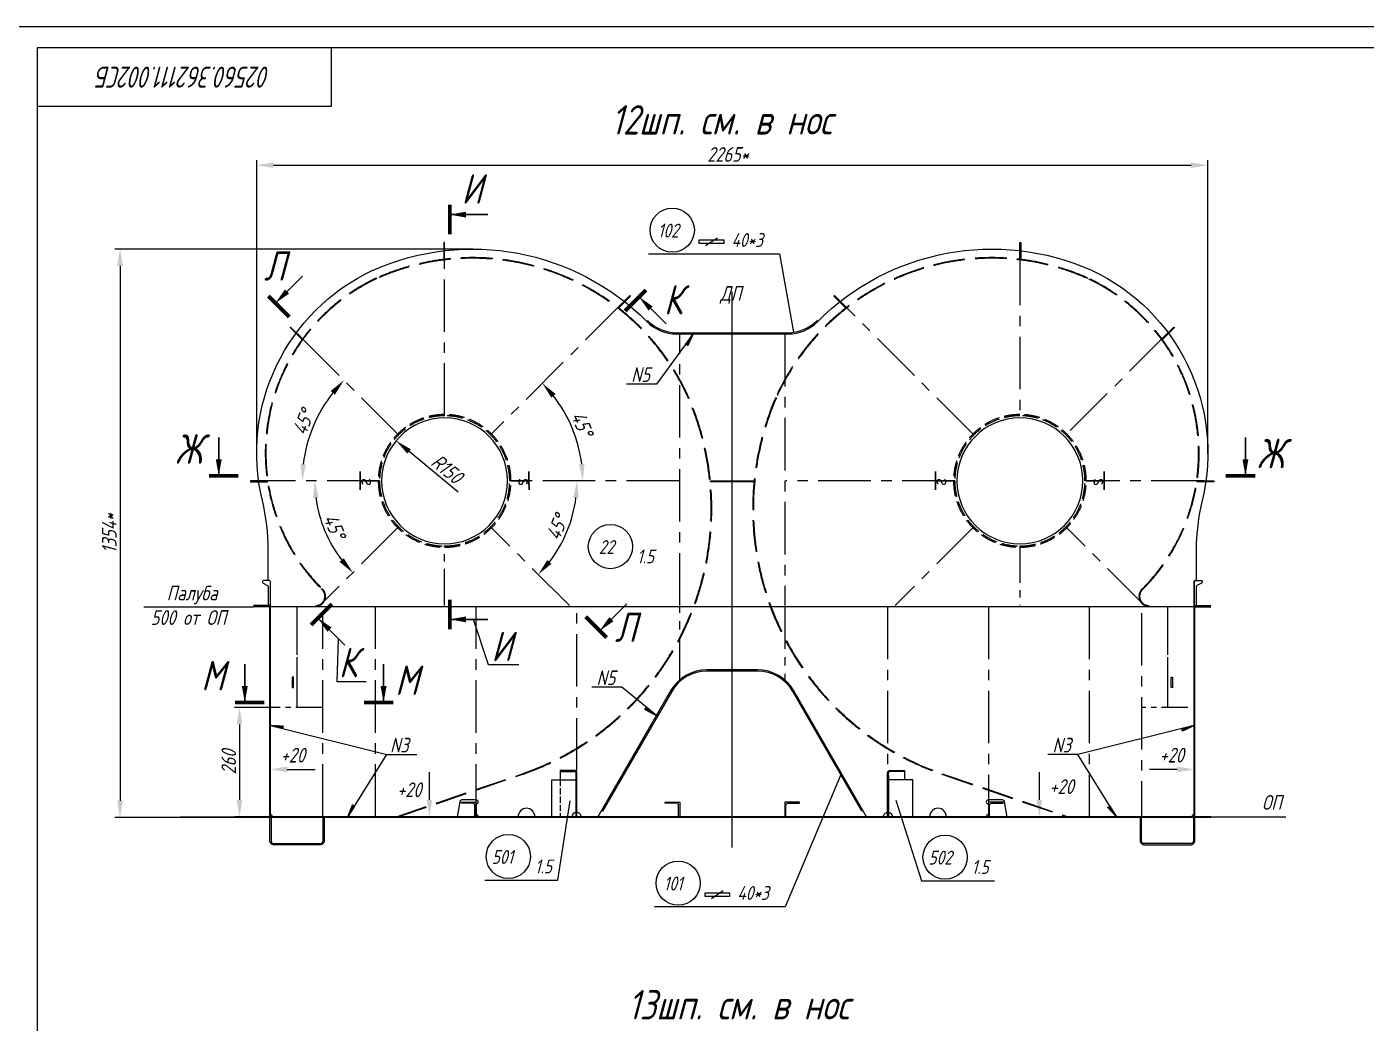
# Model space of a CAD drawing. Header units: millimetres. Extents: x 76485 to 135355, y 12764 to 18704.
# Drawn here: x 110300 to 113490, y 16331 to 18704 of the extents above; entities that cross this region are included whole.
import ezdxf
from ezdxf.enums import TextEntityAlignment as Align

# ---------------------------------------------------------------- set-up
doc = ezdxf.new("R2010")
doc.units = ezdxf.units.MM
doc.header["$PDSIZE"] = -1
for name, pattern in [('CENTER', [2, 1.25, -0.25, 0.25, -0.25]), ('Dashed', [10, 7.5, -2.5]), ('Dashed_dotted', [34, 24, -5, 0, -5]), ('Short_dashed', [5, 3.75, -1.25])]:
    doc.linetypes.add(name, pattern=pattern)
doc.layers.add('20-DIMENTION', color=81, linetype='Continuous', lineweight=30)
doc.layers.add('3001', color=7, linetype='Continuous')
doc.styles.add('PB_TEXT', font='romans.shx', dxfattribs={"width": 0.7, "oblique": 15})
doc.styles.get("Standard").update_dxf_attribs({"font": 'ГОСТ тип А наклонный.ttf'})
doc.styles.add('Standard3.5', font='simplex.shx', dxfattribs={"width": 0.7, "height": 3.5})
doc.styles.add('ГОСТ', font='ГОСТ тип А.ttf', dxfattribs={"oblique": 15})
doc.dimstyles.new('dim10', dxfattribs={"dimscale": 0.4, "dimtxt": 87.5, "dimasz": 100, "dimexe": 30, "dimexo": 0, "dimgap": 20, "dimtad": 1, "dimdec": 0, "dimdsep": 46, "dimtxsty": 'Standard', "dimcen": 5, "dimadec": 0, "dimazin": 0, "dimtfac": 1, "dimtdec": 0, "dimtmove": 0, "dimatfit": 3, "dimfxl": 1, "dimtolj": 1, "dimtzin": 0, "dimarcsym": 0})
doc.dimstyles.get("Standard").update_dxf_attribs({"dimtxt": 0.18, "dimasz": 0.18, "dimexe": 0.18, "dimexo": 0.0625, "dimgap": 0.09, "dimtad": 0, "dimtih": 1, "dimtoh": 1, "dimdec": 4, "dimzin": 0, "dimdsep": 46, "dimtxsty": 'Standard', "dimcen": 0.09, "dimadec": 0, "dimazin": 0, "dimtfac": 1, "dimtdec": 4, "dimtofl": 0, "dimtmove": 0, "dimatfit": 3, "dimfxl": 1, "dimtolj": 1, "dimtzin": 0, "dimarcsym": 0})

# ---------------------------------------------------------------- blocks, each defined once
blk = doc.blocks.new('A$C128E1BCE')
at = {"linetype": 'Continuous', "lineweight": 9}
blk.add_line((40, 0), (106.5, 0), dxfattribs=at)
at = {"linetype": 'Continuous'}
blk.add_solid([(40, 6.7), (40, -6.7), (0, 0)], dxfattribs=at)
blk = doc.blocks.new('A$C65DE2539')
at = {"color": 7}
for points in [[(0, 0), (8410, 0), (8410, 5940), (0, 5940)], [(200, 50), (8360, 50), (8360, 5890), (200, 5890)]]:
    blk.add_lwpolyline(points, close=True, dxfattribs=at)
blk.add_lwpolyline([(900, 5890), (900, 5750), (200, 5750)], dxfattribs=at)
blk = doc.blocks.new('sech')
at = {"color": 7, "lineweight": 60, "ltscale": 20}
blk.add_line((45636.5, -51323.5), (45810.1, -51323.5), dxfattribs=at)
at = {"color": 7, "lineweight": 30, "ltscale": 20}
blk.add_line((45694, -51323.5), (45694, -51551.1), dxfattribs=at)
at = {"color": 7}
blk.add_lwpolyline([(45694, -51323.5, 0, 35, 0), (45694, -51421.1, 28.6, 28.6, 0)], format="xyseb", dxfattribs=at)
blk = doc.blocks.new('s1')
at = {"layer": '20-DIMENTION', "color": 2}
for p, q in [((-1, 389), (-200, 388)), ((0, 0), (-2, 389)), ((-1, 389), (197, 390))]:
    blk.add_line(p, q, dxfattribs=at)
for points in [[(-200, 388, 0, 40, 0), (-65, 388, 40, 40, 0)], [(197, 390, 0, 40, 0), (62, 389, 40, 40, 0)], [(0, 0, 0, 40, 0), (0, 135, 40, 40, 0)]]:
    blk.add_lwpolyline(points, format="xyseb", dxfattribs=at)
at = {"layer": '20-DIMENTION', "color": 2, "style": 'Standard3.5', "width": 0.8}
blk.add_text('s', height=300, rotation=359.6928, dxfattribs=at).set_placement((-62, 157))
blk = doc.blocks.new('*D127')
at = {"color": 0, "lineweight": -2, "transparency": 16777216}
for p, q in [((111363.5, 18174.9), (110510.5, 18174.9)), ((110522.5, 18134.9), (110522.5, 16860.7)), ((110840.6, 16820.7), (110510.5, 16820.7))]:
    blk.add_line(p, q, dxfattribs=at)
at = {"color": 0, "transparency": 16777216}
for points in [[(110515.8, 18134.9), (110529.1, 18134.9), (110522.5, 18174.9)], [(110515.8, 16860.7), (110529.1, 16860.7), (110522.5, 16820.7)]]:
    blk.add_solid(points, dxfattribs=at)
at = {"layer": 'Defpoints', "color": 0, "transparency": 16777216}
for p in [(111363.5, 18174.9), (110522.5, 16820.7), (110840.6, 16820.7)]:
    blk.add_point(p, dxfattribs=at)
at = {"color": 0, "transparency": 16777216, "insert": (110497, 17497.8), "char_height": 35, "attachment_point": 5, "rotation": 90}
blk.add_mtext('\\A1;1354*', dxfattribs=at)
blk = doc.blocks.new('*D128')
at = {"color": 0, "lineweight": -2, "transparency": 16777216}
for p, q in [((110848, 17697.1), (110848, 18386.7)), ((110888, 18374.7), (113073.3, 18374.7)), ((113113.3, 17687.2), (113113.3, 18386.7))]:
    blk.add_line(p, q, dxfattribs=at)
at = {"color": 0, "transparency": 16777216}
for points in [[(110888, 18381.3), (110888, 18368), (110848, 18374.7)], [(113073.3, 18381.3), (113073.3, 18368), (113113.3, 18374.7)]]:
    blk.add_solid(points, dxfattribs=at)
at = {"layer": 'Defpoints', "color": 0, "transparency": 16777216}
for p in [(113113.3, 18374.7), (110848, 17697.1), (113113.3, 17687.2)]:
    blk.add_point(p, dxfattribs=at)
at = {"color": 0, "transparency": 16777216, "insert": (111970.4, 18400.2), "char_height": 35, "attachment_point": 5}
blk.add_mtext('\\A1;2265*', dxfattribs=at)
blk = doc.blocks.new('_weld')
at = {"color": 0, "linetype": 'ByBlock'}
for p, q in [((-1.5, 0), (-1.5, 0)), ((-1.5, -0.05), (-1.45, 0)), ((-1.5, -0.09), (-1.41, 0)), ((-1.5, -0.14), (-1.36, 0)), ((-1.5, -0.18), (-1.32, 0)), ((-1.5, -0.22), (-1.28, 0)), ((-1.5, -0.27), (-1.23, 0)), ((-1.43, -0.29), (-1.14, 0)), ((-1.37, -0.27), (-1.1, 0)), ((-1.31, -0.26), (-1.05, 0)), ((-1.26, -0.25), (-1.01, 0)), ((-1.2, -0.24), (-0.96, 0)), ((-1.14, -0.23), (-0.92, 0)), ((-1.09, -0.22), (-0.87, 0)), ((-1.03, -0.21), (-0.83, 0)), ((-0.92, -0.18), (-0.74, 0)), ((-0.86, -0.17), (-0.69, 0)), ((-0.81, -0.16), (-0.65, 0)), ((-0.67, -0.13), (-0.81, 0)), ((-0.63, -0.13), (-0.76, 0)), ((-0.75, -0.15), (-0.6, 0)), ((-0.7, -0.14), (-0.56, 0)), ((-0.64, -0.13), (-0.51, 0)), ((-0.58, -0.12), (-0.47, 0)), ((-0.53, -0.11), (-0.42, 0)), ((-0.41, -0.08), (-0.49, 0)), ((-0.37, -0.07), (-0.45, 0)), ((-0.33, -0.07), (-0.4, 0)), ((-0.36, -0.07), (-0.29, 0)), ((-0.3, -0.06), (-0.24, 0)), ((-0.25, -0.05), (-0.2, 0)), ((-0.19, -0.04), (-0.15, 0)), ((-0.15, -0.03), (-0.18, 0)), ((-0.13, -0.03), (-0.11, 0)), ((-0.11, -0.02), (-0.13, 0)), ((-0.07, -0.01), (-0.09, 0)), ((-0.08, -0.02), (-0.06, 0)), ((-0.04, -0.01), (-0.04, 0)), ((-0.02, 0), (-0.02, 0)), ((-1.27, -0.25), (-1.5, -0.02)), ((-1.31, -0.26), (-1.5, -0.07)), ((-1.34, -0.27), (-1.5, -0.11)), ((-1.38, -0.28), (-1.5, -0.16)), ((-1.42, -0.28), (-1.5, -0.2)), ((-1.46, -0.29), (-1.5, -0.25)), ((-1.49, -0.3), (-1.5, -0.29)), ((-1.48, -0.3), (-1.19, 0)), ((-1.23, -0.25), (-1.48, 0)), ((-1.2, -0.24), (-1.43, 0)), ((-1.16, -0.23), (-1.39, 0)), ((-1.12, -0.22), (-1.34, 0)), ((-1.08, -0.22), (-1.3, 0)), ((-1.05, -0.21), (-1.25, 0)), ((-1.01, -0.2), (-1.21, 0)), ((-0.97, -0.19), (-1.16, 0)), ((-0.93, -0.19), (-1.12, 0)), ((-0.9, -0.18), (-1.07, 0)), ((-0.86, -0.17), (-1.03, 0)), ((-0.82, -0.16), (-0.99, 0)), ((-0.98, -0.2), (-0.78, 0)), ((-0.78, -0.16), (-0.94, 0)), ((-0.75, -0.15), (-0.9, 0)), ((-0.71, -0.14), (-0.85, 0)), ((-0.6, -0.12), (-0.72, 0)), ((-0.56, -0.11), (-0.67, 0)), ((-0.52, -0.1), (-0.63, 0)), ((-0.48, -0.1), (-0.58, 0)), ((-0.45, -0.09), (-0.54, 0)), ((-0.47, -0.09), (-0.38, 0)), ((-0.42, -0.08), (-0.33, 0)), ((-0.3, -0.06), (-0.36, 0)), ((-0.26, -0.05), (-0.31, 0)), ((-0.22, -0.04), (-0.27, 0)), ((-0.18, -0.04), (-0.22, 0))]:
    blk.add_line(p, q, dxfattribs=at)
at = {"color": 0, "linetype": 'ByBlock', "flags": 128}
blk.add_lwpolyline([(-1.5, 0), (0, 0), (-1.5, -0.3)], close=True, dxfattribs=at)
blk = doc.blocks.new('*D133')
at = {"color": 0, "lineweight": -2, "transparency": 16777216}
blk.add_arc((111295.6, 17622.7), 328.9, 6.9716, 38.0284, dxfattribs=at)
at = {"color": 0, "transparency": 16777216}
for points in [[(111549.7, 17820.9), (111559.7, 17829.7), (111528.2, 17855.3)], [(111628.8, 17663), (111615.5, 17662.2), (111624.6, 17622.7)]]:
    blk.add_solid(points, dxfattribs=at)
at = {"layer": 'Defpoints', "color": 0, "transparency": 16777216}
for p in [(111719.6, 18046.7), (111405.2, 17732.3), (111613.4, 17707.8), (111450.6, 17622.7), (111854.1, 17622.7)]:
    blk.add_point(p, dxfattribs=at)
at = {"color": 0, "transparency": 16777216, "insert": (111623.1, 17758.3), "char_height": 35, "attachment_point": 5, "rotation": 292.5}
blk.add_mtext('\\A1;45°', dxfattribs=at)
blk = doc.blocks.new('*D134')
at = {"color": 0, "lineweight": -2, "transparency": 16777216}
blk.add_arc((111295.6, 17622.7), 315.4, 322.2724, 352.7276, dxfattribs=at)
at = {"color": 0, "transparency": 16777216}
for points in [[(111601.8, 17583.2), (111615.1, 17582.3), (111611, 17622.7)], [(111550, 17425.3), (111540, 17434.1), (111518.6, 17399.7)]]:
    blk.add_solid(points, dxfattribs=at)
at = {"layer": 'Defpoints', "color": 0, "transparency": 16777216}
for p in [(111450.6, 17622.7), (111854.1, 17622.7), (111405.2, 17513.1), (111568.7, 17465), (111592.6, 17325.7)]:
    blk.add_point(p, dxfattribs=at)
at = {"color": 0, "transparency": 16777216, "insert": (111563.4, 17511.8), "char_height": 35, "attachment_point": 5, "rotation": 67.5}
blk.add_mtext('\\A1;45°', dxfattribs=at)
blk = doc.blocks.new('*D135')
at = {"color": 0, "lineweight": -2, "transparency": 16777216}
blk.add_arc((111295.6, 17622.7), 309.3, 187.4148, 217.5852, dxfattribs=at)
at = {"color": 0, "transparency": 16777216}
for points in [[(110982.2, 17582.3), (110995.6, 17583.2), (110986.3, 17622.7)], [(111055.5, 17438.4), (111045.5, 17429.6), (111076.9, 17404)]]:
    blk.add_solid(points, dxfattribs=at)
at = {"layer": 'Defpoints', "color": 0, "transparency": 16777216}
for p in [(110857.6, 17622.7), (111140.6, 17622.7), (110996.9, 17542.6), (111186, 17513.1), (110998.6, 17325.7)]:
    blk.add_point(p, dxfattribs=at)
at = {"color": 0, "transparency": 16777216, "insert": (111033.4, 17514.1), "char_height": 35, "attachment_point": 5, "rotation": 292.5}
blk.add_mtext('\\A1;45°', dxfattribs=at)
blk = doc.blocks.new('*D136')
at = {"color": 0, "lineweight": -2, "transparency": 16777216}
blk.add_arc((111295.6, 17622.7), 339, 141.7651, 173.2349, dxfattribs=at)
at = {"color": 0, "transparency": 16777216}
for points in [[(111024.4, 17836.9), (111034.3, 17828), (111055.9, 17862.4)], [(110965.7, 17662.2), (110952.4, 17663), (110956.6, 17622.7)]]:
    blk.add_solid(points, dxfattribs=at)
at = {"layer": 'Defpoints', "color": 0, "transparency": 16777216}
for p in [(110946.1, 17972.2), (111002.1, 17792.2), (111186, 17732.3), (110857.6, 17622.7), (111140.6, 17622.7)]:
    blk.add_point(p, dxfattribs=at)
at = {"color": 0, "transparency": 16777216, "insert": (110958.9, 17762.2), "char_height": 35, "attachment_point": 5, "rotation": 67.5}
blk.add_mtext('\\A1;45°', dxfattribs=at)
blk = doc.blocks.new('*D137')
at = {"color": 0, "lineweight": -2, "transparency": 16777216}
for p, q in [((110895.6, 17082.7), (110795.1, 17082.7)), ((110807.1, 17042.7), (110807.1, 16862.7)), ((110861.8, 16822.7), (110795.1, 16822.7))]:
    blk.add_line(p, q, dxfattribs=at)
at = {"color": 0, "transparency": 16777216}
for points in [[(110800.4, 17042.7), (110813.8, 17042.7), (110807.1, 17082.7)], [(110800.4, 16862.7), (110813.8, 16862.7), (110807.1, 16822.7)]]:
    blk.add_solid(points, dxfattribs=at)
at = {"layer": 'Defpoints', "color": 0, "transparency": 16777216}
for p in [(110895.6, 17082.7), (110807.1, 16822.7), (110861.8, 16822.7)]:
    blk.add_point(p, dxfattribs=at)
at = {"color": 0, "transparency": 16777216, "insert": (110781.6, 16952.7), "char_height": 35, "attachment_point": 5, "rotation": 90}
blk.add_mtext('\\A1;260', dxfattribs=at)
blk = doc.blocks.new('*D181')
at = {"color": 0, "lineweight": -2, "transparency": 16777216}
blk.add_line((111328, 17595.8), (111210.9, 17692.9), dxfattribs=at)
at = {"color": 0, "transparency": 16777216}
blk.add_solid([(111215.2, 17698), (111206.7, 17687.7), (111180.1, 17718.4)], dxfattribs=at)
at = {"layer": 'Defpoints', "color": 0, "transparency": 16777216}
for p in [(111180.1, 17718.4), (111295.6, 17622.7)]:
    blk.add_point(p, dxfattribs=at)
at = {"color": 0, "transparency": 16777216, "insert": (111301.2, 17651.2), "char_height": 35, "attachment_point": 5, "rotation": 320.3455}
blk.add_mtext('\\A1;R150', dxfattribs=at)

msp = doc.modelspace()

# ---------------------------------------------------------------- linework, layer by layer
at = {"color": 1, "ltscale": 25}
for p, q in [((111961.3, 18196.4), (111901.2, 18196.4)), ((111901.2, 18196.4), (111901.2, 18188.9)), ((111901.2, 18188.9), (111961.3, 18188.9)), ((111917.2, 18183.3), (111945.4, 18202)), ((111961.3, 18188.9), (111961.3, 18196.4)), ((111980.6, 16749.4), (111980.6, 18073.3)), ((110665.6, 16822.7), (113299.3, 16822.7)), ((111975.2, 16641), (111915.1, 16641)), ((111915.1, 16641), (111915.1, 16633.5)), ((111915.1, 16633.5), (111975.2, 16633.5)), ((111931.1, 16627.9), (111959.3, 16646.6)), ((111975.2, 16633.5), (111975.2, 16641))]:
    msp.add_line(p, q, dxfattribs=at)
at = {"color": 1, "linetype": 'CENTER', "ltscale": 100}
for p, q in [((111295.6, 17777.7), (111295.6, 18166.1)), ((112665.6, 18166.1), (112665.6, 17777.7)), ((111719.6, 18046.7), (111405.2, 17732.3)), ((112556, 17732.3), (112241.6, 18046.7)), ((111186, 17732.3), (110946.1, 17972.2)), ((111855.6, 17325.7), (111855.6, 17972.7)), ((112105.6, 17972.7), (112105.6, 17325.7)), ((113015.1, 17972.2), (112775.2, 17732.3)), ((111140.6, 17622.7), (110857.6, 17622.7)), ((111854.1, 17622.7), (111450.6, 17622.7)), ((112510.6, 17622.7), (112107.1, 17622.7)), ((113103.6, 17622.7), (112820.6, 17622.7)), ((111186, 17513.1), (110998.6, 17325.7)), ((111592.6, 17325.7), (111405.2, 17513.1)), ((112556, 17513.1), (112368.6, 17325.7)), ((112962.6, 17325.7), (112775.2, 17513.1)), ((111130.6, 16822.7), (111130.6, 17322.7)), ((111370.6, 16822.7), (111370.6, 17322.7)), ((111610.6, 16932.7), (111610.6, 17322.7)), ((112350.6, 17322.7), (112350.6, 16932.7)), ((112590.6, 17322.7), (112590.6, 16822.7)), ((112830.6, 17322.7), (112830.6, 16822.7)), ((111005.6, 16822.7), (111005.6, 17307.7)), ((112955.6, 17307.7), (112955.6, 16822.7))]:
    msp.add_line(p, q, dxfattribs=at)
at = {"color": 5, "linetype": 'Dashed_dotted', "ltscale": 25}
for p, q in [((111708.6, 18035.7), (111719.4, 18046.4)), ((112241.9, 18046.4), (112252.6, 18035.7)), ((110946.5, 17971.8), (110957.3, 17961)), ((113003.9, 17961), (113014.8, 17971.8)), ((113014.8, 17971.8), (113003.9, 17961))]:
    msp.add_line(p, q, dxfattribs=at)
at = {"color": 1, "linetype": 'CENTER', "ltscale": 70}
for p, q in [((111295.6, 17325.7), (111295.6, 17467.7)), ((112665.6, 17467.7), (112665.6, 17325.7))]:
    msp.add_line(p, q, dxfattribs=at)
at = {"color": 3, "ltscale": 25}
for p, q in [((110880.6, 17325.7), (110840.6, 17325.7)), ((110880.6, 17322.7), (110840.6, 17322.7)), ((110879.1, 16822.7), (110879.1, 17322.7)), ((110880.6, 16822.7), (110880.6, 17322.7)), ((110880.6, 16822.7), (110880.6, 17322.7)), ((113080.6, 17325.7), (113120.6, 17325.7)), ((113080.6, 16822.7), (113080.6, 17322.7)), ((113080.6, 16822.7), (113080.6, 17322.7)), ((113080.6, 17322.7), (113120.6, 17322.7)), ((113082.1, 16822.7), (113082.1, 17322.7)), ((113120.6, 16822.7), (110840.6, 16822.7)), ((113120.6, 16820.7), (110840.6, 16820.7)), ((113080.6, 16822.7), (110880.6, 16822.7))]:
    msp.add_line(p, q, dxfattribs=at)
at = {"color": 6, "ltscale": 25}
for p, q in [((113080.6, 17322.7), (110880.6, 17322.7)), ((110944.1, 17208.7), (110944.1, 17322.7)), ((113017.2, 17322.7), (113017.2, 17208.7))]:
    msp.add_line(p, q, dxfattribs=at)
at = {"color": 1, "linetype": 'CENTER', "ltscale": 80}
for p, q in [((111855.6, 17148.7), (111855.6, 17322.7)), ((112105.6, 17322.7), (112105.6, 17148.7))]:
    msp.add_line(p, q, dxfattribs=at)
at = {"color": 2, "ltscale": 25}
for p, q in [((110944.1, 17082.7), (110944.1, 17202.7)), ((113017.1, 17202.7), (113017.1, 17082.7)), ((110935.7, 17155.2), (110932.6, 17155.2)), ((110932.6, 17155.2), (110932.6, 17130.2)), ((110932.6, 17130.2), (110935.7, 17130.2)), ((110935.7, 17130.2), (110935.7, 17155.2)), ((113025.6, 17155.2), (113028.7, 17155.2)), ((113025.6, 17130.2), (113025.6, 17155.2)), ((113028.7, 17130.2), (113025.6, 17130.2)), ((113028.7, 17155.2), (113028.7, 17130.2))]:
    msp.add_line(p, q, dxfattribs=at)
at = {"color": 1, "linetype": 'CENTER', "ltscale": 50}
for p, q in [((111004.1, 17082.7), (110895.6, 17082.7)), ((113065.6, 17082.7), (112957.1, 17082.7))]:
    msp.add_line(p, q, dxfattribs=at)
at = {"color": 3, "linetype": 'Dashed', "ltscale": 2}
msp.add_line((111570.6, 16910.8), (111570.7, 16822.7), dxfattribs=at)
at = {"color": 8, "ltscale": 10}
for p, q in [((111608.6, 16822.7), (111608.6, 16926.8)), ((111608.6, 16920.8), (111608.6, 16822.7)), ((111610.6, 16822.7), (111610.6, 16926.8)), ((112350.6, 16822.7), (112350.6, 16926.8)), ((112352.6, 16822.7), (112352.6, 16926.8)), ((112352.6, 16920.8), (112352.6, 16822.7))]:
    msp.add_line(p, q, dxfattribs=at)
at = {"color": 3, "linetype": 'Dashed_dotted', "ltscale": 25}
msp.add_line((111370.6, 16856.7), (111370.6, 16822.7), dxfattribs=at)
at = {"color": 3, "ltscale": 10}
for p, q in [((111608.6, 16822.7), (111570.7, 16822.7)), ((112352.6, 16822.7), (112390.5, 16822.7))]:
    msp.add_line(p, q, dxfattribs=at)
at = {"color": 5, "ltscale": 25}
for points in [[(111295.6, 18150.7), (111295.6, 18190.7), (111293.6, 18190.7), (111293.6, 18150.7), (111295.6, 18150.7)], [(112665.6, 18150.7), (112665.6, 18190.7), (112667.6, 18190.7), (112667.6, 18150.7), (112665.6, 18150.7)], [(111710, 18034.3), (111738.3, 18062.6), (111736.9, 18064), (111708.6, 18035.7), (111710, 18034.3)], [(112251.2, 18034.3), (112222.9, 18062.6), (112224.3, 18064), (112252.6, 18035.7), (112251.2, 18034.3)], [(110957.4, 17961), (110928.9, 17989.1), (110927.5, 17987.7), (110956, 17959.6), (110957.4, 17961)], [(113003.9, 17961), (113032.3, 17989.1), (113033.7, 17987.7), (113005.3, 17959.6), (113003.9, 17961)], [(110873.6, 17622.7), (110833.6, 17622.7), (110833.6, 17620.7), (110873.6, 17620.7), (110873.6, 17622.7)], [(111928.5, 17622.7), (112032.7, 17622.7), (112032.7, 17620.7), (111928.5, 17620.7), (111928.5, 17622.7)], [(113087.6, 17622.7), (113127.6, 17622.7), (113127.6, 17620.7), (113087.6, 17620.7), (113087.6, 17622.7)]]:
    msp.add_lwpolyline(points, dxfattribs=at)
at = {"color": 3, "ltscale": 25}
for points in [[(110880.6, 16822.7), (110880.6, 17382.2, 0.414238), (110877.1, 17385.7), (110875.6, 17385.7), (110875.6, 17458.1, 0.059603), (110861.5, 17576, -0.357009), (111124.9, 18124.5, -0.005017), (111125.3, 18124.7, -0.310965), (111777.2, 18002.2, 0.199788), (111848.1, 17972.7), (112113.1, 17972.7, 0.199783), (112184.1, 18002.2, -0.310898), (112835.9, 18124.7, -0.005047), (112836.3, 18124.5, -0.357009), (113099.7, 17576, 0.059603), (113085.6, 17458.1), (113085.6, 17385.7), (113084.1, 17385.7, 0.414238), (113080.6, 17382.2), (113080.6, 16822.7)], [(111445.6, 17622.7, 1), (111145.6, 17622.7, 1), (111445.6, 17622.7, 1)], [(112815.6, 17622.7, 1), (112515.6, 17622.7, 1), (112815.6, 17622.7, 1)], [(112300.6, 16822.7), (112127.4, 17122.7, 0.26795), (112040.8, 17172.7), (111920.4, 17172.7, 0.26795), (111833.8, 17122.7), (111660.6, 16822.7)]]:
    msp.add_lwpolyline(points, format="xyb", dxfattribs=at)
at = {"color": 6, "linetype": 'Dashed', "ltscale": 10}
for points in [[(111181.4, 16821.3), (111479.1, 16923, 0.437452), (111877, 17821.4, 0.412715), (111133.6, 18105.9, 0.519152), (111002, 17365.3, -0.59637), (110995, 17326.3), (110988.1, 17324.1)], [(111180.9, 16822.7), (111478.6, 16924.4, 0.437447), (111875.6, 17820.8, 0.412702), (111134.2, 18104.6, 0.519083), (111003, 17366.4, -0.595152), (110995.4, 17324.9), (110988.6, 17322.6)], [(112973.2, 17324.1), (112966.3, 17326.3, -0.59637), (112959.2, 17365.3, 0.519152), (112827.6, 18105.9, 0.412612), (112084.2, 17821.4, 0.437452), (112482.1, 16923), (112779.8, 16821.3)], [(112972.7, 17322.6), (112965.8, 17324.9, -0.595152), (112958.2, 17366.4, 0.519083), (112827, 18104.6, 0.412598), (112085.6, 17820.8, 0.437447), (112482.6, 16924.4), (112780.3, 16822.7)]]:
    msp.add_lwpolyline(points, format="xyb", dxfattribs=at)
at = {"color": 1}
msp.add_lwpolyline([(111781.4, 18163.5), (112093, 18163.5), (112126.1, 17976.6)], dxfattribs=at)
at = {"color": 1, "ltscale": 25}
for points in [[(111777.1, 18002.3), (111779.2, 18004.4, -0.000029), (111779.3, 18004.3, 0.199787), (111848.1, 17975.7), (112113.1, 17975.7, 0.199784), (112181.9, 18004.3, -0.000027), (112182, 18004.4), (112184.1, 18002.3)], [(110880.6, 17325.7), (110880.6, 17382.2, 0.414238), (110877.1, 17385.7), (110865.1, 17385.7, 0.767357), (110863.4, 17379.2), (110873.9, 17373.1, -0.267938), (110875.6, 17370.1), (110875.6, 17325.7)], [(113080.6, 17325.7), (113080.6, 17382.2, -0.414238), (113084.1, 17385.7), (113096.1, 17385.7, -0.767357), (113097.9, 17379.2), (113087.4, 17373.1, 0.267938), (113085.6, 17370.1), (113085.6, 17325.7)], [(112292, 16837.7), (112289.4, 16836.2), (112124.8, 17121.2, 0.26795), (112040.8, 17169.7), (111920.4, 17169.7, 0.26795), (111836.4, 17121.2), (111671.9, 16836.2), (111669.3, 16837.7)]]:
    msp.add_lwpolyline(points, format="xyb", dxfattribs=at)
at = {"linetype": 'Continuous'}
for points in [[(111800.4, 17853.1), (111728.7, 17853.1)], [(111717.8, 17131), (111646.1, 17131)], [(111157.6, 16970.7), (111229.3, 16970.7)], [(112803.6, 16970.7), (112732, 16970.7)]]:
    msp.add_lwpolyline(points, dxfattribs=at)
at = {"color": 6, "linetype": 'Short_dashed', "ltscale": 10}
for points in [[(111137.6, 17622.7, -0.414213), (111295.6, 17780.7, -0.414214), (111453.6, 17622.7, -0.414214)], [(111140.6, 17622.7, -0.414213), (111295.6, 17777.7, -0.414214), (111450.6, 17622.7, -0.414214)], [(112507.6, 17622.7, -0.414214), (112665.6, 17780.7, -0.414213), (112823.6, 17622.7, -0.414213)], [(112510.6, 17622.7, -0.414214), (112665.6, 17777.7, -0.414213), (112820.6, 17622.7, -0.414213)], [(111453.6, 17622.7, -0.414214), (111295.6, 17464.7, -0.414213), (111137.6, 17622.7, -0.414213)], [(111450.6, 17622.7, -0.414214), (111295.6, 17467.7, -0.414213), (111140.6, 17622.7, -0.414213)], [(112823.6, 17622.7, -0.414213), (112665.6, 17464.7, -0.414214), (112507.6, 17622.7, -0.414214)], [(112820.6, 17622.7, -0.414213), (112665.6, 17467.7, -0.414214), (112510.6, 17622.7, -0.414214)]]:
    msp.add_lwpolyline(points, format="xyb", dxfattribs=at)
for points in [[(110579.1, 17322.7), (110840.6, 17322.7)], [(111472.5, 17184.9), (111400.3, 17184.9), (111364.1, 17292.8)], [(111108.7, 17144.4), (111039.7, 17144.4), (111043.2, 17246.4)]]:
    msp.add_lwpolyline(points)
at = {"color": 3, "ltscale": 10}
for points in [[(111608.6, 16832.7, 0.414191), (111598.6, 16822.7), (111550.7, 16822.7), (111550.7, 16910.8), (111608.6, 16910.8)], [(112352.6, 16832.7, -0.414191), (112362.6, 16822.7), (112410.5, 16822.7), (112410.5, 16910.8), (112352.6, 16910.8)]]:
    msp.add_lwpolyline(points, format="xyb", close=True, dxfattribs=at)
for points in [[(111620.6, 16822.7, 0.414236), (111610.6, 16832.7), (111610.6, 16926.9, 0.41423), (111604.6, 16932.9), (111570.6, 16932.9), (111570.6, 16910.8)], [(112340.6, 16822.7, -0.414236), (112350.6, 16832.7), (112350.6, 16926.9, -0.41423), (112356.6, 16932.9), (112390.6, 16932.9), (112390.6, 16910.8)]]:
    msp.add_lwpolyline(points, format="xyb", dxfattribs=at)
at = {"color": 8, "ltscale": 10}
for points in [[(111604.6, 16932.8), (111570.7, 16932.8), (111570.7, 16930.8), (111604.6, 16930.8)], [(112356.6, 16932.8), (112390.5, 16932.8), (112390.5, 16930.8), (112356.6, 16930.8)]]:
    msp.add_lwpolyline(points, dxfattribs=at)
at = {"color": 1, "ltscale": 25}
for points in [[(112240.3, 16924.5), (112106.9, 16608.1), (111795.3, 16608.1)], [(111391, 16671.4), (111565.3, 16671.4), (111594.6, 16860.5)], [(112369.8, 16861.8), (112431.1, 16669.9), (112605.4, 16669.9)]]:
    msp.add_lwpolyline(points, dxfattribs=at)
at = {"color": 8}
for points in [[(111367.6, 16824.2), (111367.6, 16850.2, 0.414214), (111363.1, 16854.7), (111337.1, 16854.7, -0.414214), (111335.6, 16856.2), (111335.6, 16857.7), (111370.6, 16857.7), (111370.6, 16822.7), (111369.1, 16822.7, -0.414214)], [(111852.6, 16824.2), (111852.6, 16850.2, 0.414214), (111848.1, 16854.7), (111822.1, 16854.7, -0.414214), (111820.6, 16856.2), (111820.6, 16857.7), (111855.6, 16857.7), (111855.6, 16822.7), (111854.1, 16822.7, -0.414214)], [(112108.6, 16824.2), (112108.6, 16850.2, -0.414214), (112113.1, 16854.7), (112139.1, 16854.7, 0.414214), (112140.6, 16856.2), (112140.6, 16857.7), (112105.6, 16857.7), (112105.6, 16822.7), (112107.1, 16822.7, 0.414214)], [(112593.6, 16824.2), (112593.6, 16850.2, -0.414214), (112598.1, 16854.7), (112624.1, 16854.7, 0.414214), (112625.6, 16856.2), (112625.6, 16857.7), (112590.6, 16857.7), (112590.6, 16822.7), (112592.1, 16822.7, 0.414214)]]:
    msp.add_lwpolyline(points, format="xyb", close=True, dxfattribs=at)
at = {"color": 8, "ltscale": 25}
for points in [[(110882.1, 16820.7), (110882.1, 16765.7, 0.414214), (110889.1, 16758.7), (110999.1, 16758.7, 0.414214), (111006.1, 16765.7), (111006.1, 16820.7), (111009.1, 16820.7), (111009.1, 16765.7, -0.414214), (110999.1, 16755.7), (110889.1, 16755.7, -0.414214), (110879.1, 16765.7), (110879.1, 16820.7)], [(113079.1, 16820.7), (113079.1, 16765.7, -0.414214), (113072.1, 16758.7), (112962.1, 16758.7, -0.414214), (112955.1, 16765.7), (112955.1, 16820.7), (112952.1, 16820.7), (112952.1, 16765.7, 0.414214), (112962.1, 16755.7), (113072.1, 16755.7, 0.414214), (113082.1, 16765.7), (113082.1, 16820.7)]]:
    msp.add_lwpolyline(points, format="xyb", close=True, dxfattribs=at)
at = {"color": 1, "ltscale": 25}
for centre in [(111837.8, 18219.9), (111690.4, 17466.1), (111447.3, 16727.8), (112487.4, 16726.3), (111851.7, 16664.5)]:
    msp.add_circle(centre, 52.6, dxfattribs=at)
at = {"color": 8, "ltscale": 10}
for centre, radius, start, end in [((111604.6, 16926.8), 6, 359.9984, 90.0016), ((111604.6, 16926.8), 4, 359.9932, 90.0068), ((112356.6, 16926.8), 6, 89.9984, 180.0016), ((112356.6, 16926.8), 4, 89.9932, 180.0068)]:
    msp.add_arc(centre, radius, start, end, dxfattribs=at)
at = {"color": 3, "ltscale": 25}
for centre, radius, start, end in [((110880.6, 16822.7), 5, 0.0003, 90.0008), ((111490.6, 16822.7), 20, 0, 180), ((112470.6, 16822.7), 20, 0, 180), ((113080.6, 16822.7), 5, 89.9992, 179.9997)]:
    msp.add_arc(centre, radius, start, end, dxfattribs=at)
at = {"layer": '3001', "color": 3, "lineweight": 0}
for points in [[(111375.6, 16822.7, 0.41422), (111370.6, 16827.7), (111370.6, 16852.7, 0.414188), (111375.6, 16857.7, 0.414188), (111370.6, 16862.7), (111336.8, 16862.7, 0.364315), (111331.9, 16858.5), (111325.6, 16822.7)], [(112635.6, 16822.7), (112629.3, 16858.5, 0.364315), (112624.4, 16862.7), (112590.6, 16862.7, 0.414251), (112585.6, 16857.7, 0.414251), (112590.6, 16852.7), (112590.6, 16827.7, 0.414283), (112585.6, 16822.7, 0.414283)]]:
    msp.add_lwpolyline(points, format="xyb", dxfattribs=at)

# ---------------------------------------------------------------- block references
for name, p in [('A$C65DE2539', (110125.3, 12764.4)), ('A$C128E1BCE', (110880.6, 16935.4))]:
    msp.add_blockref(name, p)
at = {"linetype": 'Continuous'}
for p, xscale, yscale, zscale, rotation in [((90778.3, 36534.5), -0.4, 0.4, 0.4, 90), ((83443.8, 16600.7), -0.4, 0.4, 0.4, 134.6938020210403), ((110166.4, 45501.5), -0.4, 0.4, 0.4, 45.00000754448912), ((92480.1, -2894.7), -0.4000000000000002, 0.4000000000000001, 0.4, 180.0000295039765), ((131480.4, -2894.6), 0.4000000000000002, 0.4000000000000002, 0.4000000000000002, 180.0000295039765), ((109926, -10166.1), 0.4, 0.4, 0.4, 134.6938020210403), ((83553.1, 18888.1), 0.4, 0.4, 0.4, 45.00000754448906), ((90778.3, -984.8), 0.4, 0.4, 0.4, 90.00000000000001), ((92542.1, -3434.7), -0.4000000000000002, 0.4000000000000001, 0.4, 180.0000295039765), ((129427.8, -3434.6), 0.4000000000000002, 0.4000000000000002, 0.4000000000000002, 180.0000295039765)]:
    msp.add_blockref('sech', p, dxfattribs=dict(at, xscale=xscale, yscale=yscale, zscale=zscale, rotation=rotation))
at = {"color": 5, "linetype": 'Continuous', "yscale": 0.110236220472143, "zscale": 0.110236220472143}
for p, xscale, rotation in [((111137.6, 17622.7), -0.110236220472143, 90), ((111453.6, 17622.7), 0.110236220472143, 270), ((112507.6, 17622.7), -0.110236220472143, 90), ((112823.6, 17622.7), 0.110236220472143, 270)]:
    msp.add_blockref('s1', p, dxfattribs=dict(at, xscale=xscale, rotation=rotation))
at = {"xscale": -1}
msp.add_blockref('A$C128E1BCE', (113080.6, 16935.4), dxfattribs=at)
at = {"rotation": 90}
for p in [(111259.3, 16822.7), (112712, 16822.7)]:
    msp.add_blockref('A$C128E1BCE', p, dxfattribs=at)

# ---------------------------------------------------------------- texts
at = {"color": 7, "style": 'ГОСТ', "oblique": 15}
for s, height, p in [('12шп. см. в нос', 70, (111954.3, 18447.7)), ('ДП', 35, (111976.9, 18051.6)), ('Палуба', 35, (110694.1, 17338.1)), ('500 от ОП', 35, (110685.5, 17279.5)), ('ОП', 35, (113265.7, 16839.4)), ('13шп. см. в нос', 70, (111994.8, 16339.8))]:
    msp.add_text(s, height=height, dxfattribs=at).set_placement(p, align=Align.CENTER)
for s, p in [('И', (111335.7, 18283.3)), ('Л', (110865.4, 18099.8)), ('К', (111817.8, 18019.2)), ('Ж', (110653.7, 17663.6)), ('Ж', (113230.2, 17652.9)), ('Л', (111701.2, 17239.1)), ('И', (111406.7, 17193.5)), ('К', (111043.4, 17155)), ('М', (110715.7, 17123.6)), ('М', (111177.6, 17112.9))]:
    msp.add_text(s, height=70, dxfattribs=at).set_placement(p)
at = {"color": 1, "ltscale": 25, "style": 'ГОСТ', "oblique": 15}
for s, p in [('102', (111803.3, 18202.4)), ('40*3', (111978.8, 18180)), ('22', (111662.9, 17448.6)), ('1.5', (111753.8, 17426.2)), ('501', (111407.8, 16710.3)), ('1.5', (111510.7, 16687.8)), ('502', (112447.9, 16708.8)), ('1.5', (112550.8, 16686.3)), ('101', (111817.2, 16647)), ('40*3', (111992.7, 16624.6))]:
    msp.add_text(s, height=33, dxfattribs=at).set_placement(p)
at = {"color": 7, "style": 'ГОСТ', "oblique": 15}
for s, p in [('N5', (111739.9, 17847.7)), ('N5', (111657.3, 17125.6)), ('N3', (111165.6, 16965.2)), ('N3', (112743.2, 16965.2))]:
    msp.add_text(s, height=35, dxfattribs=at).set_placement(p, align=Align.BOTTOM_LEFT)
at = {"linetype": 'Continuous', "char_height": 35, "attachment_point": 5}
for insert in [(110934.1, 16969.3), (113027.2, 16969.3), (112764.9, 16894.3), (111211.3, 16886.9)]:
    msp.add_mtext('\\A1;+20', dxfattribs=dict(at, insert=insert))
at = {"color": 7, "style": 'PB_TEXT', "oblique": 15, "width": 0.7}
msp.add_attdef('02560.362111.002СБ', text='', height=50, rotation=180, dxfattribs=at).set_placement((110675.3, 18584.4), align=Align.MIDDLE_CENTER)

# ---------------------------------------------------------------- dimensions: what is measured, and where the dimension line sits
dim = msp.add_linear_dim(base=(113113.3, 18374.7), p1=(110848, 17697.1), p2=(113113.3, 17687.2), dimstyle='dim10', override={"dimpost": '*'})
dim.commit()
dim.dimension.update_dxf_attribs({"geometry": '*D128', "text_midpoint": (111970.4, 18374.7), "dimtype": 160})
dim = msp.add_linear_dim(base=(110522.5, 16820.7), p1=(111363.5, 18174.9), p2=(110840.6, 16820.7), angle=90, dimstyle='dim10', override={"dimpost": '*'})
dim.commit()
dim.dimension.update_dxf_attribs({"geometry": '*D127', "text_midpoint": (110497, 17497.8)})
for base, line1, line2, picture, middle in [((111613.4, 17707.8), ((111854.1, 17622.7), (111450.6, 17622.7)), ((111719.6, 18046.7), (111405.2, 17732.3)), '*D133', (111623.1, 17758.3)), ((111002.1, 17792.2), ((111186, 17732.3), (110946.1, 17972.2)), ((111140.6, 17622.7), (110857.6, 17622.7)), '*D136', (110958.9, 17762.2)), ((110996.9, 17542.6), ((111140.6, 17622.7), (110857.6, 17622.7)), ((111186, 17513.1), (110998.6, 17325.7)), '*D135', (111033.4, 17514.1)), ((111568.7, 17465), ((111592.6, 17325.7), (111405.2, 17513.1)), ((111854.1, 17622.7), (111450.6, 17622.7)), '*D134', (111563.4, 17511.8))]:
    dim = msp.add_angular_dim_2l(base=base, line1=line1, line2=line2, dimstyle='dim10')
    dim.commit()
    dim.dimension.update_dxf_attribs({"geometry": picture, "text_midpoint": middle})
dim = msp.add_radius_dim(center=(111295.6, 17622.7), mpoint=(111180.1, 17718.4), dimstyle='dim10', override={"dimarcsym": 1})
dim.commit()
dim.dimension.update_dxf_attribs({"geometry": '*D181', "text_midpoint": (111284.9, 17631.6), "dimtype": 164})
dim = msp.add_linear_dim(base=(110807.1, 16822.7), p1=(110895.6, 17082.7), p2=(110861.8, 16822.7), angle=90, dimstyle='dim10')
dim.commit()
dim.dimension.update_dxf_attribs({"geometry": '*D137', "text_midpoint": (110781.6, 16952.7)})

# ---------------------------------------------------------------- leaders
at = {"linetype": 'Continuous'}
for points in [[(111887.9, 17972.7), (111800.4, 17853.1)], [(111799.8, 17063.8), (111717.8, 17131)], [(110880.6, 17039.9), (111157.6, 16970.7)], [(113080.6, 17039.9), (112803.6, 16970.7)], [(111065.4, 16822.7), (111157.6, 16970.7)], [(112895.9, 16822.7), (112803.6, 16970.7)]]:
    msp.add_leader(points, dimstyle='Standard', override={"dimscale": 10, "dimasz": 2, "dimclrd": 256, "dimldrblk": '_weld'}, dxfattribs=at)

doc.saveas('drawing.dxf')
